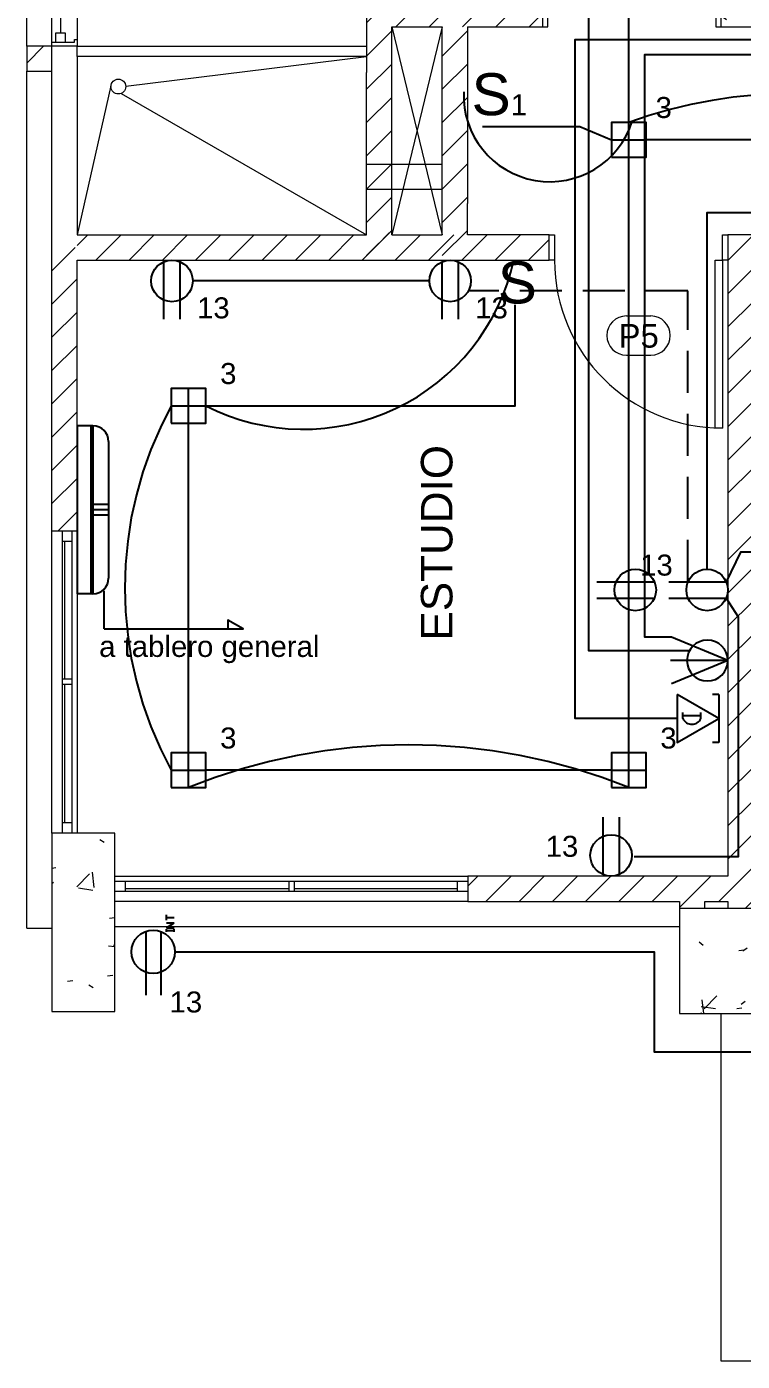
# Model space of a CAD drawing. Header units: inches. Extents: x 131 to 82119, y 71 to 16923.
# Drawn here: x 175.73 to 179.13, y 116.31 to 122.67 of the extents above; entities that cross this region are included whole.
import ezdxf
from ezdxf.enums import TextEntityAlignment as Align

# ---------------------------------------------------------------- set-up
doc = ezdxf.new("R2010")
doc.units = ezdxf.units.IN
doc.header["$MEASUREMENT"] = 0
for name, pattern in [('Dash', [0.006, 0.003, -0.003]), ('HIDDEN', [9.525, 6.35, -3.175]), ('PISO', [0.3, 0.2, -0.1])]:
    doc.linetypes.add(name, pattern=pattern)
for name, color, linetype, lineweight in [('A-DETL-____-THIN', 151, 'Continuous', 18), ('A-DOOR-____-IDEN', 31, 'Continuous', 18), ('A-DOOR-____-MCUT', 31, 'Continuous', 18), ('A-DOOR-____-OTLN', 31, 'Continuous', 18), ('A-DOOR-FRAM-MCUT', 31, 'Continuous', 18), ('A-GLAZ-____-MCUT', 151, 'Continuous', 18), ('A-GLAZ-____-OTLN', 151, 'Continuous', 18), ('A-WALL-____-MCUT', 113, 'Continuous', 18), ('A-WALL-____-OTLN', 113, 'Continuous', 18), ('A-WALL-____-PATT', 111, 'Continuous', 18), ('DUCTO-PARED O TECHO', 7, 'Continuous', 25), ('DUCTO-PISO', 7, 'PISO', 25), ('G-____-____-TEXT', 231, 'Continuous', 9), ('RED-TELEVISION', 84, 'TELEVISION', 25), ('RED-TELEVISIÓN', 84, 'TELEVISION', 25), ('RED-TELÉFONO', 240, 'TELEFONO', 25), ('S-COLS-____-MCUT', 52, 'Continuous', 18), ('S-COLS-____-OTLN', 52, 'Continuous', 18), ('SIMBOLOGIA', 150, 'Continuous', 25), ('SIMBOLOGÍA', 150, 'Continuous', 25)]:
    doc.layers.add(name, color=color, linetype=linetype, lineweight=lineweight)
for name, color, linetype in [('BLOQUES TOMAS Y LUCES', 140, 'Continuous'), ('INTERRUPTORES', 6, 'Continuous'), ('LAMPARAS', 20, 'Continuous'), ('LUCES Y TOMAS', 5, 'Continuous'), ('Retorno', 5, 'HIDDEN')]:
    doc.layers.add(name, color=color, linetype=linetype)
doc.styles.add('Arial_1', font='arial.ttf', dxfattribs={"height": 0.15})
doc.styles.add('Arial_4', font='arial.ttf', dxfattribs={"height": 0.1125})
doc.styles.get("Standard").update_dxf_attribs({"font": 'arial.ttf'})
doc.linetypes.add('TELEFONO', pattern='A,0.32,-0.12,["TEL",Standard,S=0.065,R=0,X=-0.065,Y=-0.0325],-0.14', length=0.58)
doc.linetypes.add('TELEVISION', pattern='A,0.32,-0.13,["TV",Standard,S=0.065,R=0,X=-0.065,Y=-0.0325],-0.13', length=0.58)
pattern_1 = [(50, (197.7489, 144.03864), (0.546432, -0.0473076), [0.057, -0.629]), (355, (197.7489, 144.03864), (-0.105429, 0.573371), [0.046, -0.503]), (100.451, (197.7939, 144.03464), (0.440955, 0.525708), [0.049, -0.534]), (46.184, (197.7489, 144.19164), (0.813123, -0.126061), [0.086, -0.943]), (96.636, (197.8169, 144.18064), (0.711995, 0.742252), [0.073, -0.801]), (351.184, (197.7489, 144.19164), (0.71223, 0.742616), [0.069, -0.754]), (21, (197.8249, 144.15364), (0.454985, -0.306292), [0.057, -0.629]), (326, (197.8249, 144.15364), (0.185766, 0.552594), [0.046, -0.503]), (71.451, (197.8629, 144.12764), (0.640536, 0.2460156), [0.049, -0.534]), (37.5, (197.7489, 144.03864), (0.009206, 0.2541166), [0.025, -0.472, 0.025, -0.485, -0.505]), (37.5, (197.7489, 144.03864), (0.009206, 0.2541166), [-1.007, 0.025, -0.48]), (7.5, (197.7489, 144.03864), (0.2004608, 0.3007382), [0.025, -0.266, 0.025, -0.46, -0.192]), (7.5, (197.7489, 144.03864), (0.2004608, 0.3007382), [-0.776, 0.025, -0.167]), (327.5, (197.5789, 144.03864), (0.4064829, -0.0170776), [0.025, -0.165, 0.025, -0.569, -0.789]), (327.5, (197.5789, 144.03864), (0.4064829, -0.0170776), [-0.785, 0.025, -0.764]), (317.5, (197.5029, 144.03864), (0.4439987, 0.076008), [0.025, -0.223, 0.025, -0.37, -0.56]), (317.5, (197.5029, 144.03864), (0.4439987, 0.076008), [-0.642, 0.025, -0.535])]
pattern_2 = [(45, (197.74889, 144.03864), (-0.07919596, 0.07919596), [])]

# ---------------------------------------------------------------- blocks, each defined once
blk = doc.blocks.new('Puertas Revit Lisas - 0_85 X 2_70-1759835-ARQ-P1')
at = {"layer": 'A-DOOR-____-MCUT'}
for p, q in [((0.365, -0.056825), (0.4, -0.056825)), ((0.365, -0.856825), (0.365, -0.056825)), ((0.4, -0.056825), (0.4, -0.856825)), ((0.4, -0.856825), (0.365, -0.856825))]:
    blk.add_line(p, q, dxfattribs=at)
at = {"layer": 'A-DOOR-____-OTLN'}
blk.add_arc((0.4, -0.056825), 0.8, 180, 270, dxfattribs=at)
at = {"layer": 'A-DOOR-FRAM-MCUT'}
for p, q in [((-0.425, 0.063175), (-0.4, 0.063175)), ((-0.425, -0.056825), (-0.425, 0.063175)), ((-0.4, 0.063175), (-0.4, -0.056825)), ((0.4, 0.063175), (0.425, 0.063175)), ((0.4, -0.056825), (0.4, 0.063175)), ((0.425, 0.063175), (0.425, -0.056825)), ((-0.4, -0.056825), (-0.425, -0.056825)), ((0.425, -0.056825), (0.4, -0.056825))]:
    blk.add_line(p, q, dxfattribs=at)
blk = doc.blocks.new('Puertas Revit Lisas - 0_85 X 2_70-1759834-ARQ-P1')
at = {"layer": 'A-DOOR-____-MCUT'}
for p, q in [((0.4, 0.856825), (0.365, 0.856825)), ((0.365, 0.856825), (0.365, 0.056825)), ((0.4, 0.056825), (0.4, 0.856825)), ((0.365, 0.056825), (0.4, 0.056825))]:
    blk.add_line(p, q, dxfattribs=at)
at = {"layer": 'A-DOOR-____-OTLN'}
blk.add_arc((0.4, 0.056825), 0.8, 90, 180, dxfattribs=at)
at = {"layer": 'A-DOOR-FRAM-MCUT'}
for p, q in [((-0.4, 0.056825), (-0.425, 0.056825)), ((-0.425, 0.056825), (-0.425, -0.063175)), ((-0.4, -0.063175), (-0.4, 0.056825)), ((0.4, 0.056825), (0.4, -0.063175)), ((0.425, 0.056825), (0.4, 0.056825)), ((0.425, -0.063175), (0.425, 0.056825)), ((-0.425, -0.063175), (-0.4, -0.063175)), ((0.4, -0.063175), (0.425, -0.063175))]:
    blk.add_line(p, q, dxfattribs=at)
blk = doc.blocks.new('M_Concrete-Rectangular-Column - Columna Concreto 0_35 x 0_50-V29-ARQ-P1')
at = {"layer": 'S-COLS-____-OTLN'}
h = blk.add_hatch(dxfattribs=at)
h.set_pattern_fill('FP_51', style=0, pattern_type=2)
h.set_pattern_definition([(50, (18.739, 25.822), (0.546432, -0.0473076), [0.057, -0.629]), (355, (18.739, 25.822), (-0.105429, 0.573371), [0.046, -0.503]), (100.451, (18.785, 25.818), (0.440955, 0.525708), [0.049, -0.534]), (46.184, (18.739, 25.974), (0.813123, -0.126061), [0.086, -0.943]), (96.636, (18.807, 25.964), (0.711995, 0.742252), [0.073, -0.801]), (351.184, (18.739, 25.974), (0.71223, 0.742616), [0.069, -0.754]), (21, (18.815, 25.936), (0.454985, -0.306292), [0.057, -0.629]), (326, (18.815, 25.936), (0.185766, 0.552594), [0.046, -0.503]), (71.451, (18.853, 25.911), (0.640536, 0.246016), [0.049, -0.534]), (37.5, (18.739, 25.822), (0.009206, 0.2541166), [0.025, -0.472, 0.025, -0.485, -0.505]), (37.5, (18.739, 25.822), (0.009206, 0.2541166), [-1.007, 0.025, -0.48]), (7.5, (18.739, 25.822), (0.2004608, 0.3007382), [0.025, -0.266, 0.025, -0.46, -0.192]), (7.5, (18.739, 25.822), (0.2004608, 0.3007382), [-0.776, 0.025, -0.167]), (327.5, (18.569, 25.822), (0.4064829, -0.0170776), [0.025, -0.165, 0.025, -0.569, -0.789]), (327.5, (18.569, 25.822), (0.4064829, -0.0170776), [-0.785, 0.025, -0.764]), (317.5, (18.493, 25.822), (0.4439987, 0.076008), [0.025, -0.223, 0.025, -0.37, -0.56]), (317.5, (18.493, 25.822), (0.4439987, 0.076008), [-0.642, 0.025, -0.535])])
h.paths.add_polyline_path([(-0.175, -0.25), (0.175, -0.25), (0.175, 0.25), (-0.175, 0.25), (-0.175, 0.1794)], flags=0)
at = {"layer": 'S-COLS-____-MCUT'}
for p, q in [((0.175, 0.25), (-0.175, 0.25)), ((-0.175, 0.25), (-0.175, -0.25)), ((0.175, -0.25), (0.175, 0.25)), ((-0.175, -0.25), (0.175, -0.25))]:
    blk.add_line(p, q, dxfattribs=at)
blk = doc.blocks.new('Ventana Tipo A - 1_44 x 1_80-1820411-ARQ-P1')
at = {"layer": 'A-GLAZ-____-MCUT'}
for p, q in [((-0.3938, 0.01), (-0.3438, 0.01)), ((-0.3438, 0.01), (-0.3438, -0.035)), ((0.9962, 0.01), (0.9962, -0.035)), ((0.9962, 0.01), (1.0462, 0.01)), ((-0.3438, -0.035), (-0.3938, -0.035)), ((1.0462, -0.035), (0.9962, -0.035))]:
    blk.add_line(p, q, dxfattribs=at)
at = {"layer": 'A-GLAZ-____-OTLN'}
for p, q in [((-0.3438, 0.01), (0.9962, 0.01)), ((0.3132, 0), (-0.3438, 0)), ((-0.3438, 0), (-0.3438, -0.015)), ((0.9962, 0), (0.3392, 0)), ((0.9962, -0.035), (-0.3438, -0.035))]:
    blk.add_line(p, q, dxfattribs=at)
at = {"layer": 'A-GLAZ-____-OTLN', "linetype": 'Dash'}
for p, q in [((0.3132, -0.035), (0.3132, 0.01)), ((0.3392, -0.035), (0.3392, 0.01))]:
    blk.add_line(p, q, dxfattribs=at)
blk = doc.blocks.new('Ventanas Genéricas Aluminio - 1_42 x 0_75-1818825-ARQ-P1')
at = {"layer": 'A-GLAZ-____-MCUT'}
for p, q in [((-0.67825, 0.06), (-0.71, 0.06)), ((-0.69095, 0.0479), (-0.67825, 0.0479)), ((-0.69095, -0.06), (-0.69095, 0.0479)), ((-0.6465, 0.00345), (-0.69095, 0.00345)), ((-0.67825, 0.0479), (-0.67825, 0.06)), ((-0.67825, 0.0479), (-0.6465, 0.0479)), ((-0.6465, 0.0479), (-0.6465, 0.00345)), ((-0.022225, 0.025675), (-0.6465, 0.025675)), ((-0.022225, 0.0479), (0.022225, 0.0479)), ((-0.022225, -0.041), (-0.022225, 0.0479)), ((0.022225, 0.00345), (-0.022225, 0.00345)), ((0.022225, 0.0479), (0.022225, -0.041)), ((0.6465, 0.00345), (0.69095, 0.00345)), ((0.6465, -0.041), (0.6465, 0.00345)), ((0.67825, 0.06), (0.71, 0.06)), ((0.67825, 0.0479), (0.67825, 0.06)), ((0.69095, 0.0479), (0.67825, 0.0479)), ((0.69095, -0.06), (0.69095, 0.0479)), ((0.71, 0.06), (0.71, -0.06)), ((-0.71, -0.06), (-0.69095, -0.06)), ((0.022225, -0.041), (-0.022225, -0.041)), ((0.022225, -0.018775), (0.6465, -0.018775)), ((0.69095, -0.041), (0.6465, -0.041)), ((0.71, -0.06), (0.69095, -0.06))]:
    blk.add_line(p, q, dxfattribs=at)
blk = doc.blocks.new('Ventana Tipo A - 1_68 x 1_80-1820448-ARQ-P1')
at = {"layer": 'A-GLAZ-____-MCUT'}
for p, q in [((-0.4638, 0.035), (-0.5138, 0.035)), ((-0.4638, -0.01), (-0.4638, 0.035)), ((1.1162, -0.01), (1.1162, 0.035)), ((1.1662, 0.035), (1.1162, 0.035)), ((-0.5138, -0.01), (-0.4638, -0.01)), ((1.1162, -0.01), (1.1662, -0.01))]:
    blk.add_line(p, q, dxfattribs=at)
at = {"layer": 'A-GLAZ-____-OTLN'}
for p, q in [((1.1162, 0.035), (-0.4638, 0.035)), ((-0.4638, 0), (-0.4638, 0.015)), ((0.3132, 0), (-0.4638, 0)), ((1.1162, 0), (0.3392, 0)), ((-0.4638, -0.01), (1.1162, -0.01))]:
    blk.add_line(p, q, dxfattribs=at)
at = {"layer": 'A-GLAZ-____-OTLN', "linetype": 'Dash'}
for p, q in [((0.3132, 0.035), (0.3132, -0.01)), ((0.3392, 0.035), (0.3392, -0.01))]:
    blk.add_line(p, q, dxfattribs=at)
blk = doc.blocks.new('Etiqueta Puerta 1_5mm - Etiqueta Puerta 1_5mm-1832370-ARQ-P1')
at = {"layer": 'A-DOOR-____-IDEN'}
for p, q in [((-0.000813, 0.001281), (0.000734, 0.001281)), ((-0.000813, -0.001203), (0.000734, -0.001203))]:
    blk.add_line(p, q, dxfattribs=at)
for centre, start, end in [((-0.000813, 0.000039), 90, 270), ((0.000734, 0.000039), 270, 90)]:
    blk.add_arc(centre, 0.001242, start, end, dxfattribs=at)
blk = doc.blocks.new('TOMA')
at = {"layer": 'SIMBOLOGIA'}
for p, q in [((-0.0301, 0.2165), (-0.0301, 0.0062)), ((0.0294, 0.2165), (0.0294, 0.1463)), ((0.0294, 0.1463), (0.0294, 0.0059))]:
    blk.add_line(p, q, dxfattribs=at)
blk.add_circle((0, 0.0761), 0.0761, dxfattribs=at)
blk = doc.blocks.new('TV')
at = {"layer": 'RED-TELEVISION', "linetype": 'Continuous'}
for q in [(-0.2063, 0.0852), (-0.2103, 0), (-0.2063, -0.0852)]:
    blk.add_line((0, 0), q, dxfattribs=at)
blk.add_circle((-0.075, 0), 0.075, dxfattribs=at)
blk = doc.blocks.new('TOMA DATOS')
at = {"layer": 'BLOQUES TOMAS Y LUCES', "color": 1}
for p, q in [((-0.1142, 0), (0.1142, 0)), ((-0.1142, 0), (-0.1142, -0.03)), ((0.1142, 0), (0.1142, -0.03)), ((0, -0.0846), (-0.0283, -0.0846)), ((-0.0132, -0.0846), (-0.0132, -0.1704)), ((0, -0.1704), (-0.0283, -0.1704))]:
    blk.add_line(p, q, dxfattribs=at)
blk.add_lwpolyline([(-0.1142, -0.1978), (0.1142, -0.1978), (0, 0)], close=True, dxfattribs=at)
blk.add_arc((-0.0193, -0.1275), 0.047, 294.16954, 65.83046, dxfattribs=at)
blk = doc.blocks.new('MINISPLIT')
at = {"layer": 'SIMBOLOGÍA'}
for p, q in [((-0.325, 0.15), (0.325, 0.15)), ((-0.025, 0.15), (-0.025, 0.075)), ((0, 0.15), (0, 0.075)), ((0.025, 0.15), (0.025, 0.075)), ((-0.4, 0.075), (-0.4, 0)), ((-0.4, 0.075), (0.4, 0.075)), ((-0.4, 0.065), (0.4, 0.065)), ((0.4, 0.075), (0.4, 0)), ((-0.4, 0), (0.4, 0))]:
    blk.add_line(p, q, dxfattribs=at)
for centre, start, end in [((-0.325, 0.075), 90, 180), ((0.325, 0.075), 0, 90)]:
    blk.add_arc(centre, 0.075, start, end, dxfattribs=at)
blk = doc.blocks.new('TOMA MONOF INTEMPERIE')
at = {"layer": 'BLOQUES TOMAS Y LUCES'}
for p, q in [((-0.0076, 0.044), (-0.3947, 0.044)), ((-0.0084, -0.0462), (-0.3947, -0.0462)), ((-0.0108, -0.0813), (0.0049, -0.0813)), ((-0.0108, -0.1274), (0.0049, -0.1274)), ((-0.003, -0.0813), (-0.003, -0.1274)), ((0.0127, -0.0813), (0.0127, -0.1274)), ((0.0127, -0.0813), (0.0441, -0.1274)), ((0.0441, -0.0813), (0.0441, -0.1274)), ((0.0598, -0.0813), (0.0912, -0.0813)), ((0.0755, -0.0813), (0.0755, -0.1274))]:
    blk.add_line(p, q, dxfattribs=at)
blk.add_circle((-0.1319, 0), 0.1319, dxfattribs=at)

msp = doc.modelspace()

# ---------------------------------------------------------------- hatches: boundary and pattern name
at = {"layer": 'A-WALL-____-MCUT'}
h = msp.add_hatch(dxfattribs=at)
h.set_pattern_fill('FP_37', color=256, style=0, pattern_type=2)
h.set_pattern_definition([(45, (198.10889, 144.03864), (-0.07919596, 0.07919596), [])])
h.paths.add_polyline_path([(177.8252, 121.5541), (177.8252, 122.666), (177.7052, 122.666), (177.7052, 121.5542)])
at = {"layer": 'A-WALL-____-PATT'}
h = msp.add_hatch(dxfattribs=at)
h.set_pattern_fill('FP_31', style=0, pattern_type=2)
h.set_pattern_definition(pattern_1)
h.paths.add_polyline_path([(179.232, 122.666), (179.232, 127.4175), (179.032, 127.4175), (179.032, 122.666)], flags=0)
h = msp.add_hatch(dxfattribs=at)
h.set_pattern_fill('FP_37', color=8, style=0, pattern_type=2)
h.set_pattern_definition(pattern_2)
h.paths.add_polyline_path([(175.8474, 122.4541), (175.8474, 122.5726), (175.7274, 122.5726), (175.7274, 122.4541), (175.837, 122.4541)], flags=0)
h.paths.add_polyline_path([(175.837, 124.2226), (175.8474, 124.2226), (175.8474, 124.8041), (175.7274, 124.8041), (175.7274, 124.2226)], flags=0)
h = msp.add_hatch(dxfattribs=at)
h.set_pattern_fill('FP_37', color=8, style=0, pattern_type=2)
h.set_pattern_definition(pattern_2)
h.paths.add_polyline_path([(177.3452, 122.5984), (177.4652, 122.5984), (177.4652, 124.3826), (177.3452, 124.3826), (177.3452, 122.786)])
h = msp.add_hatch(dxfattribs=at)
h.set_pattern_fill('FP_37', color=8, style=0, pattern_type=2)
h.set_pattern_definition(pattern_2)
h.paths.add_polyline_path([(178.0892, 122.666), (178.182, 122.666), (178.182, 122.786), (177.4652, 122.786), (177.4652, 122.666), (178.0651, 122.666)], flags=0)
h = msp.add_hatch(dxfattribs=at)
h.set_pattern_fill('FP_37', color=8, style=0, pattern_type=2)
h.set_pattern_definition(pattern_2)
h.paths.add_polyline_path([(177.4652, 121.5541), (177.4652, 122.666), (177.3452, 122.666), (177.3452, 121.5542)])
h = msp.add_hatch(dxfattribs=at)
h.set_pattern_fill('FP_37', color=8, style=0, pattern_type=2)
h.set_pattern_definition(pattern_2)
h.paths.add_polyline_path([(177.4652, 121.6741), (177.4652, 121.8241), (177.3452, 121.8241), (177.3452, 121.6741), (177.4052, 121.6741)])
h = msp.add_hatch(dxfattribs=at)
h.set_pattern_fill('FP_37', color=8, style=0, pattern_type=2)
h.set_pattern_definition(pattern_2)
h.paths.add_polyline_path([(177.3452, 121.5541), (177.4052, 121.5541), (177.4052, 121.6741), (175.9674, 121.6741), (175.9674, 121.5541)], flags=0)
h = msp.add_hatch(dxfattribs=at)
h.set_pattern_fill('FP_37', color=8, style=0, pattern_type=2)
h.set_pattern_definition(pattern_2)
h.paths.add_polyline_path([(179.6653, 121.5541), (179.6653, 121.6741), (179.0645, 121.6741), (179.0645, 121.5541), (179.1845, 121.5541)], flags=0)
h.paths.add_polyline_path([(178.2145, 121.5541), (178.2145, 121.6741), (177.4052, 121.6741), (177.4052, 121.5541)], flags=0)
h = msp.add_hatch(dxfattribs=at)
h.set_pattern_fill('FP_37', color=8, style=0, pattern_type=2)
h.set_pattern_definition(pattern_2)
h.paths.add_polyline_path([(175.9674, 120.2658), (175.9674, 121.6141), (175.8474, 121.6141), (175.8474, 120.2658)], flags=0)
h = msp.add_hatch(dxfattribs=at)
h.set_pattern_fill('FP_37', color=8, style=0, pattern_type=2)
h.set_pattern_definition(pattern_2)
h.paths.add_polyline_path([(179.0645, 120.2998), (179.1845, 120.2998), (179.1845, 121.5541), (179.0645, 121.5541), (179.0645, 120.7541)], flags=0)
h = msp.add_hatch(dxfattribs=at)
h.set_pattern_fill('FP_37', color=8, style=0, pattern_type=2)
h.set_pattern_definition(pattern_2)
h.paths.add_polyline_path([(179.1245, 118.4672), (179.1845, 118.4672), (179.1845, 120.2998), (179.0645, 120.2998), (179.0645, 118.4672)], flags=0)
h = msp.add_hatch(dxfattribs=at)
h.set_pattern_fill('FP_37', color=8, style=0, pattern_type=2)
h.set_pattern_definition(pattern_2)
h.paths.add_polyline_path([(178.9545, 118.5), (179.0645, 118.5), (179.0645, 118.62), (177.8274, 118.62), (177.8274, 118.5), (178.8345, 118.5)], flags=0)
h = msp.add_hatch(dxfattribs=at)
h.set_pattern_fill('FP_37', color=8, style=0, pattern_type=2)
h.set_pattern_definition(pattern_2)
h.paths.add_polyline_path([(178.9545, 118.4672), (178.9545, 118.5), (178.8345, 118.5), (178.8345, 118.4672)], flags=0)
at = {"layer": 'S-COLS-____-OTLN'}
h = msp.add_hatch(dxfattribs=at)
h.set_pattern_fill('FP_31', style=0, pattern_type=2)
h.set_pattern_definition(pattern_1)
h.paths.add_polyline_path([(176.1474, 117.9758), (176.1474, 118.8258), (175.8474, 118.8258), (175.8474, 117.9758)], flags=0)

# ---------------------------------------------------------------- linework, layer by layer
at = {"layer": 'A-DETL-____-THIN'}
for p, q in [((177.4652, 122.666), (177.7052, 121.6741)), ((177.7052, 122.666), (177.4652, 121.6741)), ((175.9674, 122.5241), (175.9674, 121.6741)), ((177.3452, 122.5241), (175.9674, 122.5241)), ((176.1989, 122.3823), (177.3452, 122.5241)), ((176.1284, 122.3837), (175.9674, 121.6741)), ((176.1769, 122.3484), (177.3452, 121.6741)), ((177.3452, 121.6741), (177.3452, 121.8241)), ((175.9674, 121.6741), (177.3452, 121.6741))]:
    msp.add_line(p, q, dxfattribs=at)
msp.add_circle((176.1636, 122.3811), 0.0353, dxfattribs=at)
at = {"layer": 'A-WALL-____-MCUT'}
for p, q in [((177.3452, 124.2626), (177.3452, 122.4485)), ((177.4652, 122.666), (177.7052, 122.666)), ((177.4652, 121.6741), (177.4652, 122.666)), ((177.7052, 121.6741), (177.7052, 122.666)), ((177.8252, 122.666), (178.182, 122.666)), ((177.8252, 122.666), (177.8252, 121.8241)), ((179.032, 122.666), (179.232, 122.666)), ((175.9674, 122.5726), (175.7274, 122.5726)), ((175.7274, 122.5726), (175.7274, 122.4541)), ((175.8474, 120.2658), (175.8474, 122.5726)), ((175.9674, 122.5241), (175.9674, 122.5726)), ((175.7274, 122.4541), (175.8474, 122.4541)), ((177.3452, 121.8241), (177.3452, 122.4485)), ((177.3452, 122.0117), (177.7052, 122.0117)), ((177.3452, 121.8917), (177.3452, 122.0117)), ((177.7052, 121.8917), (177.7052, 122.0142)), ((177.3452, 121.8917), (177.7052, 121.8917)), ((177.8252, 121.6741), (177.8252, 121.8241)), ((177.4652, 121.6741), (177.5852, 121.6741)), ((177.5852, 121.6741), (177.7052, 121.6741)), ((178.2145, 121.6741), (177.8252, 121.6741)), ((179.6653, 121.6741), (179.0645, 121.6741)), ((175.9674, 120.2658), (175.9674, 121.5541)), ((175.9674, 121.5541), (178.2145, 121.5541)), ((179.0645, 121.5541), (179.0645, 118.62)), ((175.8474, 120.2658), (175.9674, 120.2658)), ((179.0645, 118.62), (177.8274, 118.62)), ((177.8274, 118.62), (177.8274, 118.5)), ((177.8274, 118.5), (178.8345, 118.5)), ((178.8345, 118.5), (178.8345, 118.4672)), ((178.9545, 118.4672), (178.9545, 118.5)), ((178.9545, 118.5), (179.0645, 118.5)), ((179.0645, 118.5), (179.0645, 118.4672))]:
    msp.add_line(p, q, dxfattribs=at)
at = {"layer": 'A-WALL-____-OTLN'}
for p, q in [((175.9674, 124.2626), (175.9674, 122.5726)), ((175.7274, 122.5726), (175.7274, 124.2226)), ((175.8474, 122.5726), (175.8474, 123.9926)), ((175.9674, 122.5741), (177.3452, 122.5741)), ((175.7274, 118.3723), (175.7274, 122.4541)), ((175.8474, 118.8258), (175.8474, 120.2658)), ((175.9674, 120.2658), (175.9674, 118.8258)), ((176.1474, 118.62), (177.8274, 118.62)), ((177.8274, 118.5), (176.1474, 118.5)), ((175.7274, 118.3723), (175.8474, 118.3723)), ((178.8345, 118.38), (176.1474, 118.38)), ((179.032, 116.3103), (179.032, 117.9672)), ((179.4951, 116.3103), (179.032, 116.3103))]:
    msp.add_line(p, q, dxfattribs=at)
at = {"layer": 'DUCTO-PARED O TECHO'}
for points in [[(178.5926, 122.21), (178.5926, 123.5649)], [(177.8964, 122.1901), (178.3593, 122.1901), (178.5103, 122.1277)], [(180.1139, 122.1277), (178.675, 122.1277)], [(178.5926, 119.2074), (178.5926, 122.0453)], [(178.9657, 120.0824), (178.9657, 121.7816), (179.2299, 121.7816)], [(177.6441, 121.4553), (176.5178, 121.4553)], [(176.58, 120.8607), (178.0515, 120.8607), (178.0515, 121.3413)], [(176.4977, 119.2074), (176.4977, 120.7784)], [(179.3746, 120.1641), (179.1239, 120.1641), (179.0568, 120.0217)], [(176.0962, 119.7984), (176.0962, 119.9801)], [(179.0564, 119.9445), (179.1143, 119.8554), (179.1143, 118.7131), (178.6183, 118.7131)], [(176.0962, 119.7984), (176.7569, 119.7984), (176.6839, 119.8398), (176.6839, 119.7984)], [(178.5103, 119.1251), (176.58, 119.1251)]]:
    msp.add_lwpolyline(points, dxfattribs=at)
msp.add_lwpolyline([(176.4331, 118.2603), (178.714, 118.2603), (178.714, 117.7845), (180.7139, 117.7845, 1), (180.8066, 117.7845), (183.2346, 117.7845), (183.2346, 117.6742), (183.9987, 117.6742), (183.9987, 117.7483)], format="xyb", dxfattribs=at)
at = {"layer": 'DUCTO-PISO'}
msp.add_lwpolyline([(178.8745, 120.0217), (178.8745, 121.4076), (177.8295, 121.4076)], dxfattribs=at)
at = {"layer": 'LAMPARAS'}
for p, q in [((178.675, 122.21), (178.5103, 122.21)), ((178.5103, 122.21), (178.5103, 122.0453)), ((178.5926, 122.0453), (178.5926, 122.21)), ((178.5103, 122.1277), (178.675, 122.1277)), ((178.5103, 122.0453), (178.675, 122.0453)), ((176.58, 120.9431), (176.4153, 120.9431)), ((176.4153, 120.9431), (176.4153, 120.7784)), ((176.4977, 120.7784), (176.4977, 120.9431)), ((176.4153, 120.8607), (176.58, 120.8607)), ((176.4153, 120.7784), (176.58, 120.7784)), ((176.58, 119.2074), (176.4153, 119.2074)), ((176.4153, 119.2074), (176.4153, 119.0427)), ((176.4977, 119.0427), (176.4977, 119.2074)), ((178.675, 119.2074), (178.5103, 119.2074)), ((178.5103, 119.2074), (178.5103, 119.0427)), ((178.5926, 119.0427), (178.5926, 119.2074)), ((176.4153, 119.1251), (176.58, 119.1251)), ((178.5103, 119.1251), (178.675, 119.1251)), ((176.4153, 119.0427), (176.58, 119.0427)), ((178.5103, 119.0427), (178.675, 119.0427))]:
    msp.add_line(p, q, dxfattribs=at)
for points in [[(178.5103, 122.0453), (178.675, 122.0453), (178.675, 122.21), (178.5103, 122.21)], [(176.4153, 120.7784), (176.58, 120.7784), (176.58, 120.9431), (176.4153, 120.9431)], [(176.4153, 119.0427), (176.58, 119.0427), (176.58, 119.2074), (176.4153, 119.2074)], [(178.5103, 119.0427), (178.675, 119.0427), (178.675, 119.2074), (178.5103, 119.2074)]]:
    msp.add_lwpolyline(points, close=True, dxfattribs=at)
at = {"layer": 'RED-TELEVISIÓN'}
for points in [[(178.7966, 119.7581), (178.6686, 119.7581), (178.6686, 122.5333), (188.5123, 122.5333), (188.5123, 123.938), (188.4352, 127.8376)], [(177.5366, 124.5311), (178.4012, 124.5311), (178.4012, 119.6953), (178.8799, 119.6953)]]:
    msp.add_lwpolyline(points, dxfattribs=at)
at = {"layer": 'RED-TELÉFONO'}
msp.add_lwpolyline([(178.823, 119.3716), (178.3381, 119.3716), (178.3381, 122.6044), (188.6309, 122.6044), (188.6309, 127.6122), (188.4352, 127.8908)], dxfattribs=at)
at = {"layer": 'Retorno'}
for centre, radius, start, end in [((178.2174, 122.3381), 0.4104, 177.6132, 342.67205), ((179.3945, 119.9725), 2.3769, 70.28524, 109.71476), ((177.045, 121.7728), 1.0238, 242.99033, 347.66593), ((178.009, 119.9929), 1.8147, 151.43081, 208.56919), ((177.5451, 116.4405), 2.8051, 68.07285, 111.92715)]:
    msp.add_arc(centre, radius, start, end, dxfattribs=at)
at = {"layer": 'S-COLS-____-MCUT'}
for p, q in [((176.1474, 118.8258), (175.8474, 118.8258)), ((175.8474, 118.8258), (175.8474, 117.9758)), ((176.1474, 117.9758), (176.1474, 118.8258)), ((175.8474, 117.9758), (176.1474, 117.9758))]:
    msp.add_line(p, q, dxfattribs=at)

# ---------------------------------------------------------------- block references
at = {"layer": 'A-DOOR-____-IDEN', "xscale": 74.99999999999996, "yscale": 74.99999999999996, "zscale": 74.99999999999996}
msp.add_blockref('Etiqueta Puerta 1_5mm - Etiqueta Puerta 1_5mm-1832370-ARQ-P1', (178.6424, 121.1924), dxfattribs=at)
at = {"layer": 'A-DOOR-____-OTLN'}
for name, p in [('Puertas Revit Lisas - 0_85 X 2_70-1759834-ARQ-P1', (178.607, 122.7292)), ('Puertas Revit Lisas - 0_85 X 2_70-1759835-ARQ-P1', (178.6395, 121.611))]:
    msp.add_blockref(name, p, dxfattribs=at)
at = {"layer": 'A-GLAZ-____-OTLN', "color": 7, "rotation": 270.0000000000003}
msp.add_blockref('Ventanas Genéricas Aluminio - 1_42 x 0_75-1818825-ARQ-P1', (175.9074, 123.2826), dxfattribs=at)
at = {"layer": 'A-GLAZ-____-OTLN', "color": 14, "rotation": 90.00000000000031}
msp.add_blockref('Ventana Tipo A - 1_44 x 1_80-1820411-ARQ-P1', (175.9074, 119.2197), dxfattribs=at)
at = {"layer": 'A-GLAZ-____-OTLN', "color": 14}
msp.add_blockref('Ventana Tipo A - 1_68 x 1_80-1820448-ARQ-P1', (176.6613, 118.56), dxfattribs=at)
at = {"layer": 'LUCES Y TOMAS', "color": 3, "rotation": 270}
msp.add_blockref('TOMA DATOS', (179.0209, 119.3716), dxfattribs=at)
at = {"layer": 'LUCES Y TOMAS', "color": 3, "xscale": 0.7874015748031495, "yscale": 0.7874015748031495, "rotation": 90}
msp.add_blockref('TOMA MONOF INTEMPERIE', (176.3293, 118.3642), dxfattribs=at)
at = {"layer": 'RED-TELEVISIÓN', "xscale": -1.29829461337991, "yscale": 1.298294613379902, "zscale": 1.298294613379902, "rotation": 180}
msp.add_blockref('TV', (179.0645, 119.6475), dxfattribs=at)
at = {"layer": 'S-COLS-____-OTLN', "rotation": 8.537736462515939e-07}
msp.add_blockref('M_Concrete-Rectangular-Column - Columna Concreto 0_35 x 0_50-V29-ARQ-P1', (179.0095, 118.2172), dxfattribs=at)
at = {"layer": 'SIMBOLOGIA', "xscale": 1.29829461337991, "yscale": 1.29829461337991, "zscale": 1.29829461337991}
for p, rotation in [((176.4189, 121.5541), 180), ((177.743, 121.5541), 180), ((178.7226, 119.9836), 90), ((179.0645, 119.9836), 90)]:
    msp.add_blockref('TOMA', p, dxfattribs=dict(at, rotation=rotation))
at = {"layer": 'SIMBOLOGIA', "rotation": 269.9999999999999}
msp.add_blockref('MINISPLIT', (175.9674, 120.3654), dxfattribs=at)
at = {"layer": 'SIMBOLOGIA', "xscale": 1.29829461337991, "yscale": 1.29829461337991, "zscale": 1.29829461337991}
msp.add_blockref('TOMA', (178.5087, 118.6206), dxfattribs=at)

# ---------------------------------------------------------------- texts
for s, p in [('3', (178.759, 122.2313)), ('13', (176.6157, 121.277)), ('13', (177.9397, 121.277)), ('3', (176.6869, 120.9643)), ('13', (178.7245, 120.0521)), ('a tablero general', (176.5964, 119.6647)), ('3', (176.6869, 119.2287)), ('3', (178.7819, 119.2287)), ('13', (178.2749, 118.7129)), ('13', (176.485, 117.9715))]:
    msp.add_text(s, height=0.1).set_placement(p, align=Align.CENTER)
at = {"layer": 'A-DOOR-____-IDEN', "lineweight": 9, "insert": (178.5439, 121.25), "char_height": 0.1125, "width": 0.234494, "attachment_point": 1, "style": 'Arial_4'}
msp.add_mtext('P5', dxfattribs=at)
at = {"layer": 'G-____-____-TEXT', "color": 7, "insert": (177.6036, 119.7427), "char_height": 0.15, "width": 1.148417, "attachment_point": 1, "rotation": 90, "style": 'Arial_1'}
msp.add_mtext('ESTUDIO', dxfattribs=at)
at = {"layer": 'INTERRUPTORES', "char_height": 0.2, "attachment_point": 1}
for s, insert in [('\\pt0.0082306;S{\\H0.5x;1}', (177.8447, 122.4445)), ('\\pt0.0082306;S', (177.9695, 121.5481))]:
    msp.add_mtext_dynamic_manual_height_columns(s, width=0.353086, gutter_width=12.5, heights=[0], dxfattribs=dict(at, insert=insert))

doc.saveas('drawing.dxf')
